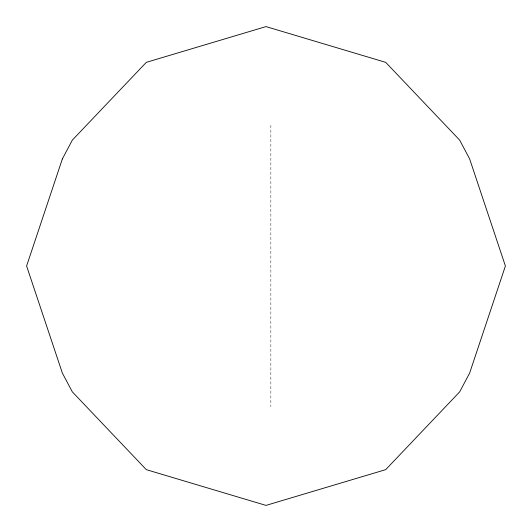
<?xml version="1.0" encoding="UTF-8"?>
<svg xmlns="http://www.w3.org/2000/svg" width="532" height="532" viewBox="0 0 532 532"><rect width="100%" height="100%" fill="white"/><g stroke="black" fill="none" stroke-linecap="round" stroke-linejoin="round"><path stroke-width="0.4" stroke-dasharray="2.66 2" d="M270.848 125.286L270.848 406.714"/><path stroke-width="0.8" d="M62.357 158.935L26.6 266L62.357 373.065L72.325 391.865L146.3 469.65L266 505.4L385.7 469.65L459.675 391.865L469.643 373.065L505.4 266L469.643 158.935L459.675 140.135L385.7 62.35L266 26.6L146.3 62.35L72.325 140.135L62.357 158.935"/></g></svg>
